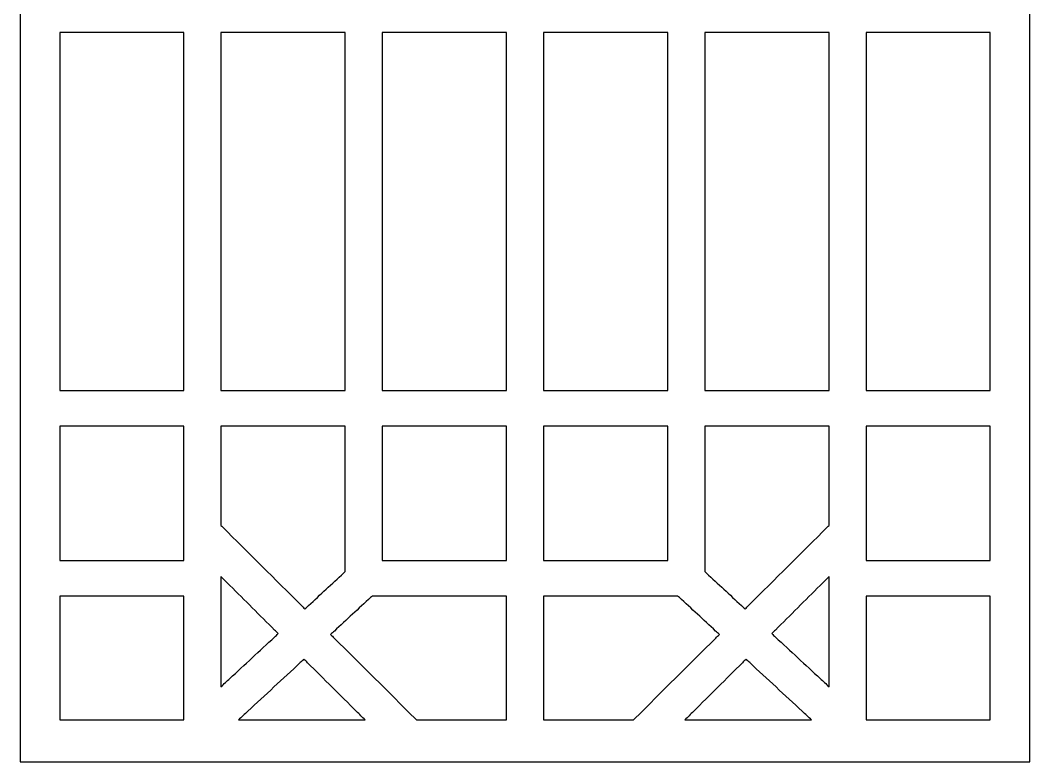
# Model space of a CAD drawing. Header units: centimetres. Extents: x 12.2 to 19.5, y -9 to 9.
# Drawn here: x 12.16 to 19.48, y -9 to -3.62 of the extents above; entities that cross this region are included whole.
import ezdxf

# ---------------------------------------------------------------- set-up
doc = ezdxf.new("R2010")
doc.units = ezdxf.units.CM
doc.header["$MEASUREMENT"] = 0
doc.layers.add('layer 1', color=7, linetype='Continuous')

msp = doc.modelspace()

# ---------------------------------------------------------------- linework, layer by layer
at = {"layer": 'layer 1', "color": 250}
msp.add_open_spline([(12.15805, -9.00022), (12.15805, -2.99988), (12.15805, 3.00044), (12.15805, 9.00077), (12.15805, 9.00077), (14.59827, 9.00077), (17.03852, 9.00077), (19.47876, 9.00077), (19.47876, 9.00077), (19.47876, 3.00044), (19.47876, -2.99988), (19.47876, -9.00022), (19.47876, -9.00022), (17.03852, -9.00022), (14.59827, -9.00022), (12.15805, -9.00022)], degree=3, knots=[0, 0, 0, 0, 0.2, 0.2, 0.2, 0.2, 0.4, 0.4, 0.4, 0.4, 0.6, 0.6, 0.6, 0.6, 1, 1, 1, 1], dxfattribs=at)
at = {"layer": 'layer 1', "color": 7}
for points, knots in [([(12.48207, -3.71193), (12.75723, -3.71193), (13.0324, -3.71193), (13.30755, -3.71193), (13.30755, -3.71193), (13.32012, -3.71193), (13.33269, -3.71193), (13.34526, -3.71193), (13.34526, -3.71193), (13.34526, -3.72402), (13.34526, -3.73608), (13.34526, -3.74815), (13.34526, -3.74815), (13.34526, -4.58921), (13.34526, -5.43025), (13.34526, -6.2713), (13.34526, -6.2713), (13.34526, -6.28338), (13.34526, -6.29545), (13.34526, -6.30753), (13.34526, -6.30753), (13.33269, -6.30753), (13.32012, -6.30753), (13.30755, -6.30753), (13.30755, -6.30753), (13.0324, -6.30753), (12.75723, -6.30753), (12.48207, -6.30753), (12.48207, -6.30753), (12.46951, -6.30753), (12.45694, -6.30753), (12.44437, -6.30753), (12.44437, -6.30753), (12.44437, -6.29545), (12.44437, -6.28338), (12.44437, -6.2713), (12.44437, -6.2713), (12.44437, -5.43025), (12.44437, -4.58921), (12.44437, -3.74815), (12.44437, -3.74815), (12.44437, -3.73608), (12.44437, -3.72402), (12.44437, -3.71193), (12.44437, -3.71193), (12.45694, -3.71193), (12.46951, -3.71193), (12.48207, -3.71193)], [0, 0, 0, 0, 0.0769231, 0.0769231, 0.0769231, 0.0769231, 0.1538462, 0.1538462, 0.1538462, 0.1538462, 0.2307692, 0.2307692, 0.2307692, 0.2307692, 0.3076923, 0.3076923, 0.3076923, 0.3076923, 0.3846154, 0.3846154, 0.3846154, 0.3846154, 0.4615385, 0.4615385, 0.4615385, 0.4615385, 0.5384615, 0.5384615, 0.5384615, 0.5384615, 0.6153846, 0.6153846, 0.6153846, 0.6153846, 0.6923077, 0.6923077, 0.6923077, 0.6923077, 0.7692308, 0.7692308, 0.7692308, 0.7692308, 0.8461538, 0.8461538, 0.8461538, 0.8461538, 1, 1, 1, 1]), ([(14.5147, -3.74815), (14.5147, -4.58921), (14.5147, -5.43025), (14.5147, -6.2713), (14.5147, -6.2713), (14.5147, -6.28338), (14.5147, -6.29545), (14.5147, -6.30753), (14.5147, -6.30753), (14.50213, -6.30753), (14.48956, -6.30753), (14.47698, -6.30753), (14.47698, -6.30753), (14.20182, -6.30753), (13.92667, -6.30753), (13.6515, -6.30753), (13.6515, -6.30753), (13.63893, -6.30753), (13.62635, -6.30753), (13.61379, -6.30753), (13.61379, -6.30753), (13.61379, -6.29545), (13.61379, -6.28338), (13.61379, -6.2713), (13.61379, -6.2713), (13.61379, -5.43025), (13.61379, -4.58921), (13.61379, -3.74815), (13.61379, -3.74815), (13.61379, -3.73608), (13.61379, -3.72402), (13.61379, -3.71193), (13.61379, -3.71193), (13.62635, -3.71193), (13.63893, -3.71193), (13.6515, -3.71193), (13.6515, -3.71193), (13.92667, -3.71193), (14.20182, -3.71193), (14.47698, -3.71193), (14.47698, -3.71193), (14.48956, -3.71193), (14.50213, -3.71193), (14.5147, -3.71193), (14.5147, -3.71193), (14.5147, -3.72402), (14.5147, -3.73608), (14.5147, -3.74815)], [0, 0, 0, 0, 0.0769231, 0.0769231, 0.0769231, 0.0769231, 0.1538462, 0.1538462, 0.1538462, 0.1538462, 0.2307692, 0.2307692, 0.2307692, 0.2307692, 0.3076923, 0.3076923, 0.3076923, 0.3076923, 0.3846154, 0.3846154, 0.3846154, 0.3846154, 0.4615385, 0.4615385, 0.4615385, 0.4615385, 0.5384615, 0.5384615, 0.5384615, 0.5384615, 0.6153846, 0.6153846, 0.6153846, 0.6153846, 0.6923077, 0.6923077, 0.6923077, 0.6923077, 0.7692308, 0.7692308, 0.7692308, 0.7692308, 0.8461538, 0.8461538, 0.8461538, 0.8461538, 1, 1, 1, 1]), ([(15.68414, -3.74815), (15.68414, -4.58921), (15.68414, -5.43025), (15.68414, -6.2713), (15.68414, -6.2713), (15.68414, -6.28338), (15.68414, -6.29545), (15.68414, -6.30753), (15.68414, -6.30753), (15.67157, -6.30753), (15.659, -6.30753), (15.64643, -6.30753), (15.64643, -6.30753), (15.37125, -6.30753), (15.09609, -6.30753), (14.82094, -6.30753), (14.82094, -6.30753), (14.80837, -6.30753), (14.7958, -6.30753), (14.78322, -6.30753), (14.78322, -6.30753), (14.78322, -6.29545), (14.78322, -6.28338), (14.78322, -6.2713), (14.78322, -6.2713), (14.78322, -5.43025), (14.78322, -4.58921), (14.78322, -3.74815), (14.78322, -3.74815), (14.78322, -3.73608), (14.78322, -3.72402), (14.78322, -3.71193), (14.78322, -3.71193), (14.7958, -3.71193), (14.80837, -3.71193), (14.82094, -3.71193), (14.82094, -3.71193), (15.09609, -3.71193), (15.37125, -3.71193), (15.64643, -3.71193), (15.64643, -3.71193), (15.659, -3.71193), (15.67157, -3.71193), (15.68414, -3.71193), (15.68414, -3.71193), (15.68414, -3.72402), (15.68414, -3.73608), (15.68414, -3.74815)], [0, 0, 0, 0, 0.0769231, 0.0769231, 0.0769231, 0.0769231, 0.1538462, 0.1538462, 0.1538462, 0.1538462, 0.2307692, 0.2307692, 0.2307692, 0.2307692, 0.3076923, 0.3076923, 0.3076923, 0.3076923, 0.3846154, 0.3846154, 0.3846154, 0.3846154, 0.4615385, 0.4615385, 0.4615385, 0.4615385, 0.5384615, 0.5384615, 0.5384615, 0.5384615, 0.6153846, 0.6153846, 0.6153846, 0.6153846, 0.6923077, 0.6923077, 0.6923077, 0.6923077, 0.7692308, 0.7692308, 0.7692308, 0.7692308, 0.8461538, 0.8461538, 0.8461538, 0.8461538, 1, 1, 1, 1]), ([(15.95266, -6.2713), (15.95266, -5.43025), (15.95266, -4.58921), (15.95266, -3.74815), (15.95266, -3.74815), (15.95266, -3.73608), (15.95266, -3.72402), (15.95266, -3.71193), (15.95266, -3.71193), (15.96523, -3.71193), (15.97781, -3.71193), (15.99036, -3.71193), (15.99036, -3.71193), (16.26552, -3.71193), (16.5407, -3.71193), (16.81584, -3.71193), (16.81584, -3.71193), (16.82841, -3.71193), (16.84099, -3.71193), (16.85356, -3.71193), (16.85356, -3.71193), (16.85356, -3.72402), (16.85356, -3.73608), (16.85356, -3.74815), (16.85356, -3.74815), (16.85356, -4.58921), (16.85356, -5.43025), (16.85356, -6.2713), (16.85356, -6.2713), (16.85356, -6.28338), (16.85356, -6.29545), (16.85356, -6.30753), (16.85356, -6.30753), (16.84099, -6.30753), (16.82841, -6.30753), (16.81584, -6.30753), (16.81584, -6.30753), (16.5407, -6.30753), (16.26552, -6.30753), (15.99036, -6.30753), (15.99036, -6.30753), (15.97781, -6.30753), (15.96523, -6.30753), (15.95266, -6.30753), (15.95266, -6.30753), (15.95266, -6.29545), (15.95266, -6.28338), (15.95266, -6.2713)], [0, 0, 0, 0, 0.0769231, 0.0769231, 0.0769231, 0.0769231, 0.1538462, 0.1538462, 0.1538462, 0.1538462, 0.2307692, 0.2307692, 0.2307692, 0.2307692, 0.3076923, 0.3076923, 0.3076923, 0.3076923, 0.3846154, 0.3846154, 0.3846154, 0.3846154, 0.4615385, 0.4615385, 0.4615385, 0.4615385, 0.5384615, 0.5384615, 0.5384615, 0.5384615, 0.6153846, 0.6153846, 0.6153846, 0.6153846, 0.6923077, 0.6923077, 0.6923077, 0.6923077, 0.7692308, 0.7692308, 0.7692308, 0.7692308, 0.8461538, 0.8461538, 0.8461538, 0.8461538, 1, 1, 1, 1]), ([(17.15979, -3.71193), (17.43497, -3.71193), (17.71013, -3.71193), (17.98528, -3.71193), (17.98528, -3.71193), (17.99785, -3.71193), (18.01042, -3.71193), (18.023, -3.71193), (18.023, -3.71193), (18.023, -3.72402), (18.023, -3.73608), (18.023, -3.74815), (18.023, -3.74815), (18.023, -4.58921), (18.023, -5.43025), (18.023, -6.2713), (18.023, -6.2713), (18.023, -6.28338), (18.023, -6.29545), (18.023, -6.30753), (18.023, -6.30753), (18.01042, -6.30753), (17.99785, -6.30753), (17.98528, -6.30753), (17.98528, -6.30753), (17.71013, -6.30753), (17.43497, -6.30753), (17.15979, -6.30753), (17.15979, -6.30753), (17.14722, -6.30753), (17.13465, -6.30753), (17.12208, -6.30753), (17.12208, -6.30753), (17.12208, -6.29545), (17.12208, -6.28338), (17.12208, -6.2713), (17.12208, -6.2713), (17.12208, -5.43025), (17.12208, -4.58921), (17.12208, -3.74815), (17.12208, -3.74815), (17.12208, -3.73608), (17.12208, -3.72402), (17.12208, -3.71193), (17.12208, -3.71193), (17.13465, -3.71193), (17.14722, -3.71193), (17.15979, -3.71193)], [0, 0, 0, 0, 0.0769231, 0.0769231, 0.0769231, 0.0769231, 0.1538462, 0.1538462, 0.1538462, 0.1538462, 0.2307692, 0.2307692, 0.2307692, 0.2307692, 0.3076923, 0.3076923, 0.3076923, 0.3076923, 0.3846154, 0.3846154, 0.3846154, 0.3846154, 0.4615385, 0.4615385, 0.4615385, 0.4615385, 0.5384615, 0.5384615, 0.5384615, 0.5384615, 0.6153846, 0.6153846, 0.6153846, 0.6153846, 0.6923077, 0.6923077, 0.6923077, 0.6923077, 0.7692308, 0.7692308, 0.7692308, 0.7692308, 0.8461538, 0.8461538, 0.8461538, 0.8461538, 1, 1, 1, 1]), ([(19.15472, -6.30753), (18.87955, -6.30753), (18.6044, -6.30753), (18.32924, -6.30753), (18.32924, -6.30753), (18.31666, -6.30753), (18.30409, -6.30753), (18.29152, -6.30753), (18.29152, -6.30753), (18.29152, -6.29545), (18.29152, -6.28338), (18.29152, -6.2713), (18.29152, -6.2713), (18.29152, -5.43025), (18.29152, -4.58921), (18.29152, -3.74815), (18.29152, -3.74815), (18.29152, -3.73608), (18.29152, -3.72402), (18.29152, -3.71193), (18.29152, -3.71193), (18.30409, -3.71193), (18.31666, -3.71193), (18.32924, -3.71193), (18.32924, -3.71193), (18.6044, -3.71193), (18.87955, -3.71193), (19.15472, -3.71193), (19.15472, -3.71193), (19.16729, -3.71193), (19.17986, -3.71193), (19.19243, -3.71193), (19.19243, -3.71193), (19.19243, -3.72402), (19.19243, -3.73608), (19.19243, -3.74815), (19.19243, -3.74815), (19.19243, -4.58921), (19.19243, -5.43025), (19.19243, -6.2713), (19.19243, -6.2713), (19.19243, -6.28338), (19.19243, -6.29545), (19.19243, -6.30753), (19.19243, -6.30753), (19.17986, -6.30753), (19.16729, -6.30753), (19.15472, -6.30753)], [0, 0, 0, 0, 0.0769231, 0.0769231, 0.0769231, 0.0769231, 0.1538462, 0.1538462, 0.1538462, 0.1538462, 0.2307692, 0.2307692, 0.2307692, 0.2307692, 0.3076923, 0.3076923, 0.3076923, 0.3076923, 0.3846154, 0.3846154, 0.3846154, 0.3846154, 0.4615385, 0.4615385, 0.4615385, 0.4615385, 0.5384615, 0.5384615, 0.5384615, 0.5384615, 0.6153846, 0.6153846, 0.6153846, 0.6153846, 0.6923077, 0.6923077, 0.6923077, 0.6923077, 0.7692308, 0.7692308, 0.7692308, 0.7692308, 0.8461538, 0.8461538, 0.8461538, 0.8461538, 1, 1, 1, 1]), ([(12.48207, -6.56531), (12.75723, -6.56531), (13.0324, -6.56531), (13.30755, -6.56531), (13.30755, -6.56531), (13.32012, -6.56531), (13.33269, -6.56531), (13.34526, -6.56531), (13.34526, -6.56531), (13.34526, -6.5774), (13.34526, -6.58946), (13.34526, -6.60155), (13.34526, -6.60155), (13.34526, -6.90231), (13.34526, -7.20307), (13.34526, -7.50384), (13.34526, -7.50384), (13.34526, -7.51593), (13.34526, -7.52799), (13.34526, -7.54005), (13.34526, -7.54005), (13.33269, -7.54005), (13.32012, -7.54005), (13.30755, -7.54005), (13.30755, -7.54005), (13.0324, -7.54005), (12.75723, -7.54005), (12.48207, -7.54005), (12.48207, -7.54005), (12.46951, -7.54005), (12.45694, -7.54005), (12.44437, -7.54005), (12.44437, -7.54005), (12.44437, -7.52799), (12.44437, -7.51593), (12.44437, -7.50384), (12.44437, -7.50384), (12.44437, -7.20307), (12.44437, -6.90231), (12.44437, -6.60155), (12.44437, -6.60155), (12.44437, -6.58946), (12.44437, -6.5774), (12.44437, -6.56531), (12.44437, -6.56531), (12.45694, -6.56531), (12.46951, -6.56531), (12.48207, -6.56531)], [0, 0, 0, 0, 0.0769231, 0.0769231, 0.0769231, 0.0769231, 0.1538462, 0.1538462, 0.1538462, 0.1538462, 0.2307692, 0.2307692, 0.2307692, 0.2307692, 0.3076923, 0.3076923, 0.3076923, 0.3076923, 0.3846154, 0.3846154, 0.3846154, 0.3846154, 0.4615385, 0.4615385, 0.4615385, 0.4615385, 0.5384615, 0.5384615, 0.5384615, 0.5384615, 0.6153846, 0.6153846, 0.6153846, 0.6153846, 0.6923077, 0.6923077, 0.6923077, 0.6923077, 0.7692308, 0.7692308, 0.7692308, 0.7692308, 0.8461538, 0.8461538, 0.8461538, 0.8461538, 1, 1, 1, 1]), ([(14.50317, -7.6311), (14.41863, -7.70949), (14.33409, -7.78787), (14.24957, -7.86625), (14.24957, -7.86625), (14.24051, -7.87463), (14.23147, -7.88301), (14.22243, -7.89139), (14.22243, -7.89139), (14.21369, -7.88272), (14.20497, -7.87403), (14.19624, -7.86534), (14.19624, -7.86534), (14.00561, -7.67584), (13.81499, -7.48632), (13.62438, -7.29679), (13.62438, -7.29679), (13.62085, -7.29327), (13.61732, -7.28978), (13.61379, -7.28626), (13.61379, -7.28626), (13.61379, -7.28138), (13.61379, -7.27652), (13.61379, -7.27163), (13.61379, -7.27163), (13.61379, -7.04826), (13.61379, -6.8249), (13.61379, -6.60155), (13.61379, -6.60155), (13.61379, -6.58946), (13.61379, -6.5774), (13.61379, -6.56531), (13.61379, -6.56531), (13.62635, -6.56531), (13.63893, -6.56531), (13.6515, -6.56531), (13.6515, -6.56531), (13.92667, -6.56531), (14.20182, -6.56531), (14.47698, -6.56531), (14.47698, -6.56531), (14.48956, -6.56531), (14.50213, -6.56531), (14.5147, -6.56531), (14.5147, -6.56531), (14.5147, -6.5774), (14.5147, -6.58946), (14.5147, -6.60155), (14.5147, -6.60155), (14.5147, -6.93604), (14.5147, -7.27053), (14.5147, -7.60505), (14.5147, -7.60505), (14.5147, -7.61016), (14.5147, -7.61529), (14.5147, -7.62043), (14.5147, -7.62043), (14.51087, -7.62398), (14.50701, -7.62754), (14.50317, -7.6311)], [0, 0, 0, 0, 0.0625, 0.0625, 0.0625, 0.0625, 0.125, 0.125, 0.125, 0.125, 0.1875, 0.1875, 0.1875, 0.1875, 0.25, 0.25, 0.25, 0.25, 0.3125, 0.3125, 0.3125, 0.3125, 0.375, 0.375, 0.375, 0.375, 0.4375, 0.4375, 0.4375, 0.4375, 0.5, 0.5, 0.5, 0.5, 0.5625, 0.5625, 0.5625, 0.5625, 0.625, 0.625, 0.625, 0.625, 0.6875, 0.6875, 0.6875, 0.6875, 0.75, 0.75, 0.75, 0.75, 0.8125, 0.8125, 0.8125, 0.8125, 0.875, 0.875, 0.875, 0.875, 1, 1, 1, 1]), ([(15.68414, -6.60155), (15.68414, -6.90231), (15.68414, -7.20307), (15.68414, -7.50384), (15.68414, -7.50384), (15.68414, -7.51593), (15.68414, -7.52799), (15.68414, -7.54005), (15.68414, -7.54005), (15.67157, -7.54005), (15.659, -7.54005), (15.64643, -7.54005), (15.64643, -7.54005), (15.37125, -7.54005), (15.09609, -7.54005), (14.82094, -7.54005), (14.82094, -7.54005), (14.80837, -7.54005), (14.7958, -7.54005), (14.78322, -7.54005), (14.78322, -7.54005), (14.78322, -7.52799), (14.78322, -7.51593), (14.78322, -7.50384), (14.78322, -7.50384), (14.78322, -7.20307), (14.78322, -6.90231), (14.78322, -6.60155), (14.78322, -6.60155), (14.78322, -6.58946), (14.78322, -6.5774), (14.78322, -6.56531), (14.78322, -6.56531), (14.7958, -6.56531), (14.80837, -6.56531), (14.82094, -6.56531), (14.82094, -6.56531), (15.09609, -6.56531), (15.37125, -6.56531), (15.64643, -6.56531), (15.64643, -6.56531), (15.659, -6.56531), (15.67157, -6.56531), (15.68414, -6.56531), (15.68414, -6.56531), (15.68414, -6.5774), (15.68414, -6.58946), (15.68414, -6.60155)], [0, 0, 0, 0, 0.0769231, 0.0769231, 0.0769231, 0.0769231, 0.1538462, 0.1538462, 0.1538462, 0.1538462, 0.2307692, 0.2307692, 0.2307692, 0.2307692, 0.3076923, 0.3076923, 0.3076923, 0.3076923, 0.3846154, 0.3846154, 0.3846154, 0.3846154, 0.4615385, 0.4615385, 0.4615385, 0.4615385, 0.5384615, 0.5384615, 0.5384615, 0.5384615, 0.6153846, 0.6153846, 0.6153846, 0.6153846, 0.6923077, 0.6923077, 0.6923077, 0.6923077, 0.7692308, 0.7692308, 0.7692308, 0.7692308, 0.8461538, 0.8461538, 0.8461538, 0.8461538, 1, 1, 1, 1]), ([(15.95266, -7.50384), (15.95266, -7.20307), (15.95266, -6.90231), (15.95266, -6.60155), (15.95266, -6.60155), (15.95266, -6.58946), (15.95266, -6.5774), (15.95266, -6.56531), (15.95266, -6.56531), (15.96523, -6.56531), (15.97781, -6.56531), (15.99036, -6.56531), (15.99036, -6.56531), (16.26552, -6.56531), (16.5407, -6.56531), (16.81584, -6.56531), (16.81584, -6.56531), (16.82841, -6.56531), (16.84099, -6.56531), (16.85356, -6.56531), (16.85356, -6.56531), (16.85356, -6.5774), (16.85356, -6.58946), (16.85356, -6.60155), (16.85356, -6.60155), (16.85356, -6.90231), (16.85356, -7.20307), (16.85356, -7.50384), (16.85356, -7.50384), (16.85356, -7.51593), (16.85356, -7.52799), (16.85356, -7.54005), (16.85356, -7.54005), (16.84099, -7.54005), (16.82841, -7.54005), (16.81584, -7.54005), (16.81584, -7.54005), (16.5407, -7.54005), (16.26552, -7.54005), (15.99036, -7.54005), (15.99036, -7.54005), (15.97781, -7.54005), (15.96523, -7.54005), (15.95266, -7.54005), (15.95266, -7.54005), (15.95266, -7.52799), (15.95266, -7.51593), (15.95266, -7.50384)], [0, 0, 0, 0, 0.0769231, 0.0769231, 0.0769231, 0.0769231, 0.1538462, 0.1538462, 0.1538462, 0.1538462, 0.2307692, 0.2307692, 0.2307692, 0.2307692, 0.3076923, 0.3076923, 0.3076923, 0.3076923, 0.3846154, 0.3846154, 0.3846154, 0.3846154, 0.4615385, 0.4615385, 0.4615385, 0.4615385, 0.5384615, 0.5384615, 0.5384615, 0.5384615, 0.6153846, 0.6153846, 0.6153846, 0.6153846, 0.6923077, 0.6923077, 0.6923077, 0.6923077, 0.7692308, 0.7692308, 0.7692308, 0.7692308, 0.8461538, 0.8461538, 0.8461538, 0.8461538, 1, 1, 1, 1]), ([(17.12208, -7.60505), (17.12208, -7.27053), (17.12208, -6.93604), (17.12208, -6.60155), (17.12208, -6.60155), (17.12208, -6.58946), (17.12208, -6.5774), (17.12208, -6.56531), (17.12208, -6.56531), (17.13465, -6.56531), (17.14722, -6.56531), (17.15979, -6.56531), (17.15979, -6.56531), (17.43497, -6.56531), (17.71013, -6.56531), (17.98528, -6.56531), (17.98528, -6.56531), (17.99785, -6.56531), (18.01042, -6.56531), (18.023, -6.56531), (18.023, -6.56531), (18.023, -6.5774), (18.023, -6.58946), (18.023, -6.60155), (18.023, -6.60155), (18.023, -6.8249), (18.023, -7.04826), (18.023, -7.27163), (18.023, -7.27163), (18.023, -7.27652), (18.023, -7.28138), (18.023, -7.28626), (18.023, -7.28626), (18.01946, -7.28978), (18.01593, -7.29327), (18.0124, -7.29679), (18.0124, -7.29679), (17.8218, -7.48632), (17.63117, -7.67584), (17.44054, -7.86534), (17.44054, -7.86534), (17.43183, -7.87403), (17.42309, -7.88272), (17.41435, -7.89139), (17.41435, -7.89139), (17.40531, -7.88301), (17.39628, -7.87463), (17.38723, -7.86625), (17.38723, -7.86625), (17.30269, -7.78787), (17.21815, -7.70949), (17.1336, -7.6311), (17.1336, -7.6311), (17.12977, -7.62754), (17.12594, -7.62398), (17.12208, -7.62043), (17.12208, -7.62043), (17.12208, -7.61529), (17.12208, -7.61016), (17.12208, -7.60505)], [0, 0, 0, 0, 0.0625, 0.0625, 0.0625, 0.0625, 0.125, 0.125, 0.125, 0.125, 0.1875, 0.1875, 0.1875, 0.1875, 0.25, 0.25, 0.25, 0.25, 0.3125, 0.3125, 0.3125, 0.3125, 0.375, 0.375, 0.375, 0.375, 0.4375, 0.4375, 0.4375, 0.4375, 0.5, 0.5, 0.5, 0.5, 0.5625, 0.5625, 0.5625, 0.5625, 0.625, 0.625, 0.625, 0.625, 0.6875, 0.6875, 0.6875, 0.6875, 0.75, 0.75, 0.75, 0.75, 0.8125, 0.8125, 0.8125, 0.8125, 0.875, 0.875, 0.875, 0.875, 1, 1, 1, 1]), ([(19.15472, -7.54005), (18.87955, -7.54005), (18.6044, -7.54005), (18.32924, -7.54005), (18.32924, -7.54005), (18.31666, -7.54005), (18.30409, -7.54005), (18.29152, -7.54005), (18.29152, -7.54005), (18.29152, -7.52799), (18.29152, -7.51593), (18.29152, -7.50384), (18.29152, -7.50384), (18.29152, -7.20307), (18.29152, -6.90231), (18.29152, -6.60155), (18.29152, -6.60155), (18.29152, -6.58946), (18.29152, -6.5774), (18.29152, -6.56531), (18.29152, -6.56531), (18.30409, -6.56531), (18.31666, -6.56531), (18.32924, -6.56531), (18.32924, -6.56531), (18.6044, -6.56531), (18.87955, -6.56531), (19.15472, -6.56531), (19.15472, -6.56531), (19.16729, -6.56531), (19.17986, -6.56531), (19.19243, -6.56531), (19.19243, -6.56531), (19.19243, -6.5774), (19.19243, -6.58946), (19.19243, -6.60155), (19.19243, -6.60155), (19.19243, -6.90231), (19.19243, -7.20307), (19.19243, -7.50384), (19.19243, -7.50384), (19.19243, -7.51593), (19.19243, -7.52799), (19.19243, -7.54005), (19.19243, -7.54005), (19.17986, -7.54005), (19.16729, -7.54005), (19.15472, -7.54005)], [0, 0, 0, 0, 0.0769231, 0.0769231, 0.0769231, 0.0769231, 0.1538462, 0.1538462, 0.1538462, 0.1538462, 0.2307692, 0.2307692, 0.2307692, 0.2307692, 0.3076923, 0.3076923, 0.3076923, 0.3076923, 0.3846154, 0.3846154, 0.3846154, 0.3846154, 0.4615385, 0.4615385, 0.4615385, 0.4615385, 0.5384615, 0.5384615, 0.5384615, 0.5384615, 0.6153846, 0.6153846, 0.6153846, 0.6153846, 0.6923077, 0.6923077, 0.6923077, 0.6923077, 0.7692308, 0.7692308, 0.7692308, 0.7692308, 0.8461538, 0.8461538, 0.8461538, 0.8461538, 1, 1, 1, 1]), ([(13.67862, -7.72185), (13.78677, -7.82937), (13.89492, -7.9369), (14.00308, -8.04443), (14.00308, -8.04443), (14.01181, -8.05312), (14.02056, -8.06179), (14.02927, -8.07048), (14.02927, -8.07048), (14.02023, -8.07887), (14.01119, -8.08724), (14.00215, -8.09564), (14.00215, -8.09564), (13.89399, -8.19592), (13.78584, -8.2962), (13.67769, -8.39645), (13.67769, -8.39645), (13.65641, -8.41621), (13.6351, -8.43595), (13.61379, -8.45572), (13.61379, -8.45572), (13.61379, -8.42728), (13.61379, -8.39883), (13.61379, -8.3704), (13.61379, -8.3704), (13.61379, -8.1626), (13.61379, -7.95481), (13.61379, -7.74702), (13.61379, -7.74702), (13.61379, -7.71714), (13.61379, -7.68726), (13.61379, -7.65738), (13.61379, -7.65738), (13.6354, -7.67888), (13.65701, -7.70036), (13.67862, -7.72185)], [0, 0, 0, 0, 0.1, 0.1, 0.1, 0.1, 0.2, 0.2, 0.2, 0.2, 0.3, 0.3, 0.3, 0.3, 0.4, 0.4, 0.4, 0.4, 0.5, 0.5, 0.5, 0.5, 0.6, 0.6, 0.6, 0.6, 0.7, 0.7, 0.7, 0.7, 0.8, 0.8, 0.8, 0.8, 1, 1, 1, 1]), ([(18.023, -7.74702), (18.023, -7.95481), (18.023, -8.1626), (18.023, -8.3704), (18.023, -8.3704), (18.023, -8.39883), (18.023, -8.42728), (18.023, -8.45572), (18.023, -8.45572), (18.00169, -8.43595), (17.9804, -8.41621), (17.95909, -8.39645), (17.95909, -8.39645), (17.85093, -8.2962), (17.74281, -8.19592), (17.63465, -8.09564), (17.63465, -8.09564), (17.62559, -8.08724), (17.61655, -8.07887), (17.60751, -8.07048), (17.60751, -8.07048), (17.61625, -8.06179), (17.62499, -8.05312), (17.6337, -8.04443), (17.6337, -8.04443), (17.74185, -7.9369), (17.85, -7.82937), (17.95816, -7.72185), (17.95816, -7.72185), (17.97978, -7.70036), (18.00139, -7.67888), (18.023, -7.65738), (18.023, -7.65738), (18.023, -7.68726), (18.023, -7.71714), (18.023, -7.74702)], [0, 0, 0, 0, 0.1, 0.1, 0.1, 0.1, 0.2, 0.2, 0.2, 0.2, 0.3, 0.3, 0.3, 0.3, 0.4, 0.4, 0.4, 0.4, 0.5, 0.5, 0.5, 0.5, 0.6, 0.6, 0.6, 0.6, 0.7, 0.7, 0.7, 0.7, 0.8, 0.8, 0.8, 0.8, 1, 1, 1, 1]), ([(12.48207, -7.79786), (12.75723, -7.79786), (13.0324, -7.79786), (13.30755, -7.79786), (13.30755, -7.79786), (13.32012, -7.79786), (13.33269, -7.79786), (13.34526, -7.79786), (13.34526, -7.79786), (13.34526, -7.80993), (13.34526, -7.82201), (13.34526, -7.83407), (13.34526, -7.83407), (13.34526, -8.10945), (13.34526, -8.38482), (13.34526, -8.6602), (13.34526, -8.6602), (13.34526, -8.67226), (13.34526, -8.68432), (13.34526, -8.69641), (13.34526, -8.69641), (13.33269, -8.69641), (13.32012, -8.69641), (13.30755, -8.69641), (13.30755, -8.69641), (13.0324, -8.69641), (12.75723, -8.69641), (12.48207, -8.69641), (12.48207, -8.69641), (12.46951, -8.69641), (12.45694, -8.69641), (12.44437, -8.69641), (12.44437, -8.69641), (12.44437, -8.68432), (12.44437, -8.67226), (12.44437, -8.6602), (12.44437, -8.6602), (12.44437, -8.38482), (12.44437, -8.10945), (12.44437, -7.83407), (12.44437, -7.83407), (12.44437, -7.82201), (12.44437, -7.80993), (12.44437, -7.79786), (12.44437, -7.79786), (12.45694, -7.79786), (12.46951, -7.79786), (12.48207, -7.79786)], [0, 0, 0, 0, 0.0769231, 0.0769231, 0.0769231, 0.0769231, 0.1538462, 0.1538462, 0.1538462, 0.1538462, 0.2307692, 0.2307692, 0.2307692, 0.2307692, 0.3076923, 0.3076923, 0.3076923, 0.3076923, 0.3846154, 0.3846154, 0.3846154, 0.3846154, 0.4615385, 0.4615385, 0.4615385, 0.4615385, 0.5384615, 0.5384615, 0.5384615, 0.5384615, 0.6153846, 0.6153846, 0.6153846, 0.6153846, 0.6923077, 0.6923077, 0.6923077, 0.6923077, 0.7692308, 0.7692308, 0.7692308, 0.7692308, 0.8461538, 0.8461538, 0.8461538, 0.8461538, 1, 1, 1, 1]), ([(15.68414, -7.83407), (15.68414, -8.10945), (15.68414, -8.38482), (15.68414, -8.6602), (15.68414, -8.6602), (15.68414, -8.67226), (15.68414, -8.68432), (15.68414, -8.69641), (15.68414, -8.69641), (15.67157, -8.69641), (15.659, -8.69641), (15.64643, -8.69641), (15.64643, -8.69641), (15.44699, -8.69641), (15.24755, -8.69641), (15.04812, -8.69641), (15.04812, -8.69641), (15.0428, -8.69641), (15.03746, -8.69641), (15.03213, -8.69641), (15.03213, -8.69641), (15.02841, -8.69272), (15.0247, -8.68904), (15.021, -8.68536), (15.021, -8.68536), (14.82573, -8.4912), (14.63045, -8.29705), (14.43518, -8.10289), (14.43518, -8.10289), (14.42644, -8.09422), (14.4177, -8.08552), (14.40896, -8.07684), (14.40896, -8.07684), (14.418, -8.06845), (14.42707, -8.06008), (14.43611, -8.05168), (14.43611, -8.05168), (14.5237, -7.97046), (14.6113, -7.88924), (14.69889, -7.80802), (14.69889, -7.80802), (14.70256, -7.80463), (14.70621, -7.80125), (14.70986, -7.79786), (14.70986, -7.79786), (14.71495, -7.79786), (14.72002, -7.79786), (14.72511, -7.79786), (14.72511, -7.79786), (14.75704, -7.79786), (14.78898, -7.79786), (14.82094, -7.79786), (14.82094, -7.79786), (15.09609, -7.79786), (15.37125, -7.79786), (15.64643, -7.79786), (15.64643, -7.79786), (15.659, -7.79786), (15.67157, -7.79786), (15.68414, -7.79786), (15.68414, -7.79786), (15.68414, -7.80993), (15.68414, -7.82201), (15.68414, -7.83407)], [0, 0, 0, 0, 0.0588235, 0.0588235, 0.0588235, 0.0588235, 0.1176471, 0.1176471, 0.1176471, 0.1176471, 0.1764706, 0.1764706, 0.1764706, 0.1764706, 0.2352941, 0.2352941, 0.2352941, 0.2352941, 0.2941176, 0.2941176, 0.2941176, 0.2941176, 0.3529412, 0.3529412, 0.3529412, 0.3529412, 0.4117647, 0.4117647, 0.4117647, 0.4117647, 0.4705882, 0.4705882, 0.4705882, 0.4705882, 0.5294118, 0.5294118, 0.5294118, 0.5294118, 0.5882353, 0.5882353, 0.5882353, 0.5882353, 0.6470588, 0.6470588, 0.6470588, 0.6470588, 0.7058824, 0.7058824, 0.7058824, 0.7058824, 0.7647059, 0.7647059, 0.7647059, 0.7647059, 0.8235294, 0.8235294, 0.8235294, 0.8235294, 0.8823529, 0.8823529, 0.8823529, 0.8823529, 1, 1, 1, 1]), ([(15.95266, -8.6602), (15.95266, -8.38482), (15.95266, -8.10945), (15.95266, -7.83407), (15.95266, -7.83407), (15.95266, -7.82201), (15.95266, -7.80993), (15.95266, -7.79786), (15.95266, -7.79786), (15.96523, -7.79786), (15.97781, -7.79786), (15.99036, -7.79786), (15.99036, -7.79786), (16.26552, -7.79786), (16.5407, -7.79786), (16.81584, -7.79786), (16.81584, -7.79786), (16.84779, -7.79786), (16.87975, -7.79786), (16.9117, -7.79786), (16.9117, -7.79786), (16.91677, -7.79786), (16.92186, -7.79786), (16.92692, -7.79786), (16.92692, -7.79786), (16.93057, -7.80125), (16.93424, -7.80463), (16.93789, -7.80802), (16.93789, -7.80802), (17.0255, -7.88924), (17.11309, -7.97046), (17.2007, -8.05168), (17.2007, -8.05168), (17.20974, -8.06008), (17.21877, -8.06845), (17.22781, -8.07684), (17.22781, -8.07684), (17.21907, -8.08552), (17.21036, -8.09422), (17.20162, -8.10289), (17.20162, -8.10289), (17.00633, -8.29705), (16.81107, -8.4912), (16.61578, -8.68536), (16.61578, -8.68536), (16.61208, -8.68904), (16.60836, -8.69272), (16.60467, -8.69641), (16.60467, -8.69641), (16.59933, -8.69641), (16.59401, -8.69641), (16.58866, -8.69641), (16.58866, -8.69641), (16.38922, -8.69641), (16.18979, -8.69641), (15.99036, -8.69641), (15.99036, -8.69641), (15.97781, -8.69641), (15.96523, -8.69641), (15.95266, -8.69641), (15.95266, -8.69641), (15.95266, -8.68432), (15.95266, -8.67226), (15.95266, -8.6602)], [0, 0, 0, 0, 0.0588235, 0.0588235, 0.0588235, 0.0588235, 0.1176471, 0.1176471, 0.1176471, 0.1176471, 0.1764706, 0.1764706, 0.1764706, 0.1764706, 0.2352941, 0.2352941, 0.2352941, 0.2352941, 0.2941176, 0.2941176, 0.2941176, 0.2941176, 0.3529412, 0.3529412, 0.3529412, 0.3529412, 0.4117647, 0.4117647, 0.4117647, 0.4117647, 0.4705882, 0.4705882, 0.4705882, 0.4705882, 0.5294118, 0.5294118, 0.5294118, 0.5294118, 0.5882353, 0.5882353, 0.5882353, 0.5882353, 0.6470588, 0.6470588, 0.6470588, 0.6470588, 0.7058824, 0.7058824, 0.7058824, 0.7058824, 0.7647059, 0.7647059, 0.7647059, 0.7647059, 0.8235294, 0.8235294, 0.8235294, 0.8235294, 0.8823529, 0.8823529, 0.8823529, 0.8823529, 1, 1, 1, 1]), ([(19.15472, -8.69641), (18.87955, -8.69641), (18.6044, -8.69641), (18.32924, -8.69641), (18.32924, -8.69641), (18.31666, -8.69641), (18.30409, -8.69641), (18.29152, -8.69641), (18.29152, -8.69641), (18.29152, -8.68432), (18.29152, -8.67226), (18.29152, -8.6602), (18.29152, -8.6602), (18.29152, -8.38482), (18.29152, -8.10945), (18.29152, -7.83407), (18.29152, -7.83407), (18.29152, -7.82201), (18.29152, -7.80993), (18.29152, -7.79786), (18.29152, -7.79786), (18.30409, -7.79786), (18.31666, -7.79786), (18.32924, -7.79786), (18.32924, -7.79786), (18.6044, -7.79786), (18.87955, -7.79786), (19.15472, -7.79786), (19.15472, -7.79786), (19.16729, -7.79786), (19.17986, -7.79786), (19.19243, -7.79786), (19.19243, -7.79786), (19.19243, -7.80993), (19.19243, -7.82201), (19.19243, -7.83407), (19.19243, -7.83407), (19.19243, -8.10945), (19.19243, -8.38482), (19.19243, -8.6602), (19.19243, -8.6602), (19.19243, -8.67226), (19.19243, -8.68432), (19.19243, -8.69641), (19.19243, -8.69641), (19.17986, -8.69641), (19.16729, -8.69641), (19.15472, -8.69641)], [0, 0, 0, 0, 0.0769231, 0.0769231, 0.0769231, 0.0769231, 0.1538462, 0.1538462, 0.1538462, 0.1538462, 0.2307692, 0.2307692, 0.2307692, 0.2307692, 0.3076923, 0.3076923, 0.3076923, 0.3076923, 0.3846154, 0.3846154, 0.3846154, 0.3846154, 0.4615385, 0.4615385, 0.4615385, 0.4615385, 0.5384615, 0.5384615, 0.5384615, 0.5384615, 0.6153846, 0.6153846, 0.6153846, 0.6153846, 0.6923077, 0.6923077, 0.6923077, 0.6923077, 0.7692308, 0.7692308, 0.7692308, 0.7692308, 0.8461538, 0.8461538, 0.8461538, 0.8461538, 1, 1, 1, 1]), ([(13.8079, -8.63415), (13.93483, -8.51644), (14.06176, -8.39877), (14.18868, -8.28107), (14.18868, -8.28107), (14.19773, -8.27269), (14.20677, -8.26431), (14.2158, -8.25593), (14.2158, -8.25593), (14.22454, -8.26462), (14.23328, -8.27329), (14.24199, -8.28198), (14.24199, -8.28198), (14.36037, -8.39966), (14.47873, -8.51733), (14.59711, -8.63504), (14.59711, -8.63504), (14.61767, -8.65548), (14.63826, -8.67595), (14.65885, -8.69641), (14.65885, -8.69641), (14.62922, -8.69641), (14.59959, -8.69641), (14.56999, -8.69641), (14.56999, -8.69641), (14.32468, -8.69641), (14.0794, -8.69641), (13.83409, -8.69641), (13.83409, -8.69641), (13.80297, -8.69641), (13.77185, -8.69641), (13.74074, -8.69641), (13.74074, -8.69641), (13.76312, -8.67565), (13.78552, -8.65488), (13.8079, -8.63415)], [0, 0, 0, 0, 0.1, 0.1, 0.1, 0.1, 0.2, 0.2, 0.2, 0.2, 0.3, 0.3, 0.3, 0.3, 0.4, 0.4, 0.4, 0.4, 0.5, 0.5, 0.5, 0.5, 0.6, 0.6, 0.6, 0.6, 0.7, 0.7, 0.7, 0.7, 0.8, 0.8, 0.8, 0.8, 1, 1, 1, 1]), ([(17.80269, -8.69641), (17.55739, -8.69641), (17.3121, -8.69641), (17.06682, -8.69641), (17.06682, -8.69641), (17.03718, -8.69641), (17.00756, -8.69641), (16.97795, -8.69641), (16.97795, -8.69641), (16.99852, -8.67595), (17.01911, -8.65548), (17.03968, -8.63504), (17.03968, -8.63504), (17.15805, -8.51733), (17.27641, -8.39966), (17.39478, -8.28198), (17.39478, -8.28198), (17.40352, -8.27329), (17.41226, -8.26462), (17.42097, -8.25593), (17.42097, -8.25593), (17.43002, -8.26431), (17.43906, -8.27269), (17.44812, -8.28107), (17.44812, -8.28107), (17.57502, -8.39877), (17.70196, -8.51644), (17.82888, -8.63415), (17.82888, -8.63415), (17.85127, -8.65488), (17.87367, -8.67565), (17.89604, -8.69641), (17.89604, -8.69641), (17.86493, -8.69641), (17.83381, -8.69641), (17.80269, -8.69641)], [0, 0, 0, 0, 0.1, 0.1, 0.1, 0.1, 0.2, 0.2, 0.2, 0.2, 0.3, 0.3, 0.3, 0.3, 0.4, 0.4, 0.4, 0.4, 0.5, 0.5, 0.5, 0.5, 0.6, 0.6, 0.6, 0.6, 0.7, 0.7, 0.7, 0.7, 0.8, 0.8, 0.8, 0.8, 1, 1, 1, 1])]:
    msp.add_open_spline(points, degree=3, knots=knots, dxfattribs=at)

doc.saveas('drawing.dxf')
